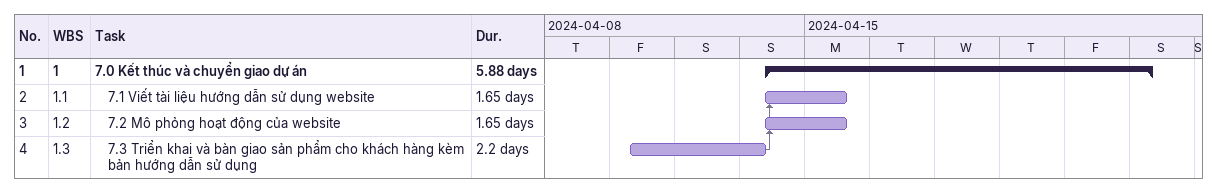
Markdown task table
| ID | WBS | Task | Duration | Start | Finish | Predecessors |
|---|---|---|---|---|---|---|
| 1 | 1 | **7.0 Kết thúc và chuyển giao dự án** | 5.88d | 2024-04-14 | 2024-04-20 |  |
| 2 | 1.1 | 7.1 Viết tài liệu hướng dẫn sử dụng website | 1.65d | 2024-04-14 | 2024-04-15 | 4 |
| 3 | 1.2 | 7.2 Mô phỏng hoạt động của website | 1.65d | 2024-04-14 | 2024-04-15 | 4 |
| 4 | 1.3 | 7.3 Triển khai và bàn giao sản phẩm cho khách hàng kèm bản hướng dẫn sử dụng | 2.2d | 2024-04-12 | 2024-04-14 |  |
